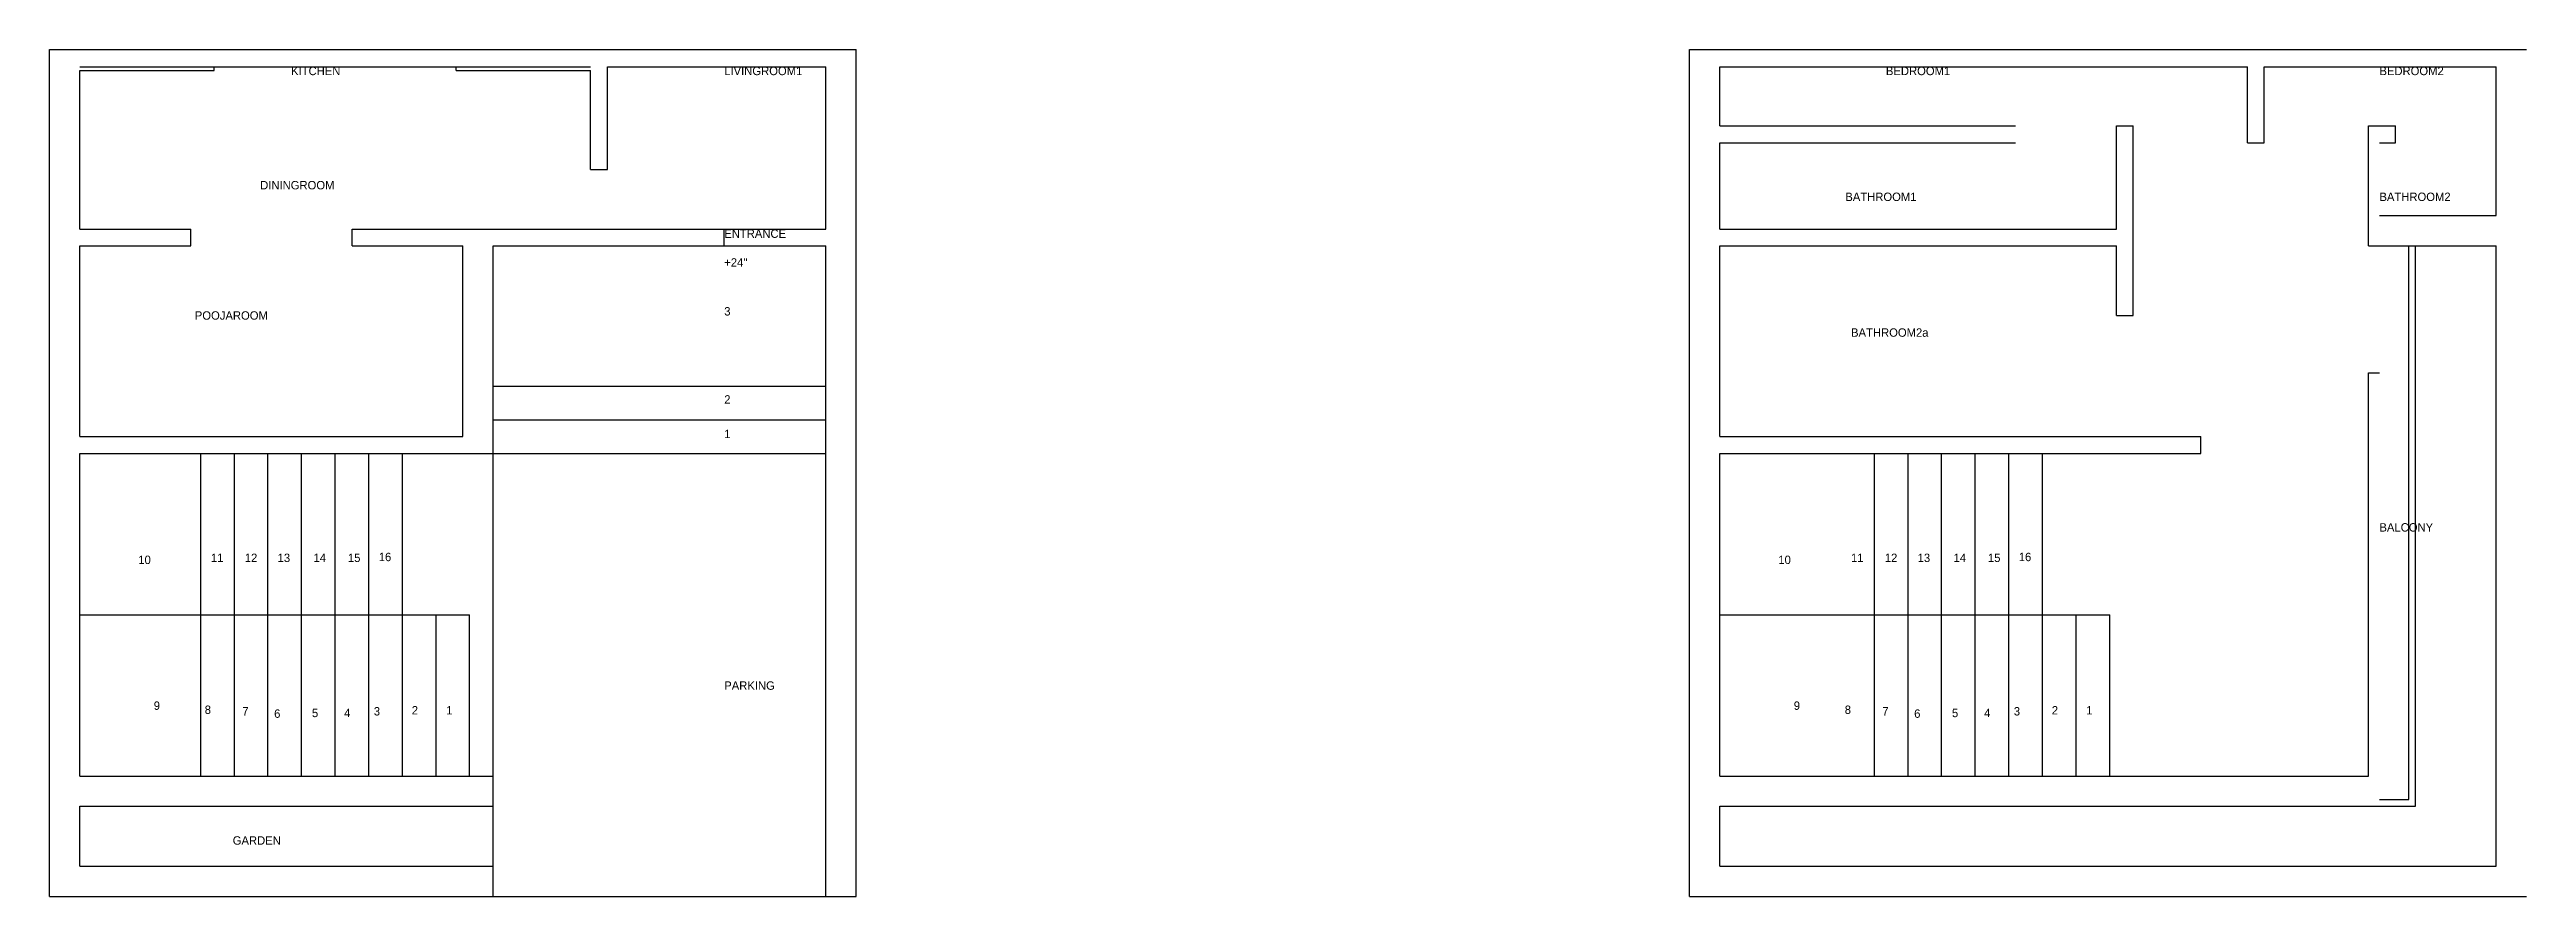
# Model space of a CAD drawing. Header units: metres. Extents: x 850 to 1587, y 0 to 252.
import ezdxf

# ---------------------------------------------------------------- set-up
doc = ezdxf.new("R2010")
doc.units = ezdxf.units.M
for name, color, linetype in [('Balcony', 7, 'Continuous'), ('BathRoom1', 7, 'Continuous'), ('BathRoom2', 7, 'Continuous'), ('BathRoom2a', 7, 'Continuous'), ('BedRoom1', 7, 'Continuous'), ('BedRoom2', 7, 'Continuous'), ('Boundary', 7, 'Continuous'), ('DiningRoom', 7, 'Continuous'), ('Entrance_Staircase', 7, 'Continuous'), ('Garden', 7, 'Continuous'), ('Kitchen', 7, 'Continuous'), ('LivingRoom1', 7, 'Continuous'), ('Parking', 7, 'Continuous'), ('PoojaRoom', 7, 'Continuous'), ('Staircase', 7, 'Continuous')]:
    doc.layers.add(name, color=color, linetype=linetype)

msp = doc.modelspace()

# ---------------------------------------------------------------- linework, layer by layer
at = {"layer": 'Balcony'}
for p, q in [((1539.83, 193.59), (1553.83, 193.59)), ((1551.83, 28.82), (1551.83, 193.59)), ((1553.83, 26.82), (1553.83, 193.59)), ((1539.83, 155.82), (1543.08, 155.82)), ((1543.08, 28.82), (1551.83, 28.82)), ((1543.08, 26.82), (1553.83, 26.82))]:
    msp.add_line(p, q, dxfattribs=at)
at = {"layer": 'BathRoom1'}
for p, q in [((1464.83, 198.59), (1464.83, 229.26)), ((1464.83, 229.26), (1469.83, 229.26)), ((1469.83, 198.59), (1469.83, 229.26)), ((1346.83, 198.59), (1346.83, 224.26)), ((1346.83, 224.26), (1434.83, 224.26)), ((1346.83, 198.59), (1464.83, 198.59))]:
    msp.add_line(p, q, dxfattribs=at)
at = {"layer": 'BathRoom2'}
for p, q in [((858.87, 246.88), (898.87, 246.88)), ((970.87, 246.88), (1010.87, 246.88)), ((1539.83, 193.59), (1539.83, 229.26)), ((1547.83, 224.26), (1547.83, 229.26)), ((1577.83, 202.59), (1577.83, 229.26)), ((1543.08, 224.26), (1547.83, 224.26)), ((1543.08, 202.59), (1577.83, 202.59))]:
    msp.add_line(p, q, dxfattribs=at)
at = {"layer": 'BathRoom2a'}
for p, q in [((1346.83, 136.82), (1346.83, 193.59)), ((1346.83, 193.59), (1464.83, 193.59)), ((1464.83, 172.82), (1464.83, 193.59)), ((1469.83, 172.82), (1469.83, 198.59)), ((1464.83, 172.82), (1469.83, 172.82)), ((1346.83, 136.82), (1489.94, 136.82))]:
    msp.add_line(p, q, dxfattribs=at)
at = {"layer": 'BedRoom1'}
for p, q in [((1346.83, 229.26), (1346.83, 246.88)), ((1346.83, 246.88), (1503.83, 246.88)), ((1503.83, 224.26), (1503.83, 246.88)), ((1346.83, 229.26), (1434.83, 229.26)), ((1503.83, 224.26), (1508.83, 224.26))]:
    msp.add_line(p, q, dxfattribs=at)
at = {"layer": 'BedRoom2'}
for p, q in [((1508.83, 246.88), (1577.83, 246.88)), ((1508.83, 224.26), (1508.83, 246.88)), ((1577.83, 229.26), (1577.83, 246.88)), ((1539.83, 229.26), (1547.83, 229.26))]:
    msp.add_line(p, q, dxfattribs=at)
at = {"layer": 'Boundary'}
for p, q in [((849.87, 0), (849.87, 252)), ((849.87, 252), (1089.87, 252)), ((1089.87, 0), (1089.87, 252)), ((1337.83, 0), (1337.83, 252)), ((1337.83, 252), (1586.83, 252)), ((1553.83, 193.59), (1577.83, 193.59)), ((1577.83, 9), (1577.83, 193.59)), ((1346.83, 9), (1346.83, 26.82)), ((1346.83, 26.82), (1543.08, 26.82)), ((1346.83, 9), (1577.83, 9)), ((849.87, 0), (981.87, 0)), ((1080.87, 0), (1089.87, 0)), ((1337.83, 0), (1586.83, 0))]:
    msp.add_line(p, q, dxfattribs=at)
at = {"layer": 'DiningRoom'}
for p, q in [((858.87, 198.59), (858.87, 245.76)), ((858.87, 245.76), (898.87, 245.76)), ((898.87, 245.76), (898.87, 246.88)), ((970.87, 245.76), (970.87, 246.88)), ((970.87, 245.76), (1010.87, 245.76)), ((1010.87, 216.26), (1010.87, 245.76)), ((1010.87, 216.26), (1015.87, 216.26)), ((858.87, 198.59), (891.87, 198.59)), ((939.87, 198.59), (1050.62, 198.59))]:
    msp.add_line(p, q, dxfattribs=at)
at = {"layer": 'Entrance_Staircase'}
for p, q in [((981.87, 131.82), (981.87, 193.59)), ((981.87, 193.59), (1080.87, 193.59)), ((1050.62, 193.59), (1050.62, 198.59)), ((1050.62, 193.59), (1050.62, 198.59)), ((1080.87, 131.82), (1080.87, 193.59)), ((981.87, 151.82), (1080.87, 151.82)), ((981.87, 141.82), (1080.87, 141.82)), ((981.87, 131.82), (1080.87, 131.82))]:
    msp.add_line(p, q, dxfattribs=at)
at = {"layer": 'Garden'}
for p, q in [((981.87, 0), (981.87, 35.82)), ((858.87, 9), (858.87, 26.82)), ((858.87, 26.82), (981.87, 26.82)), ((858.87, 9), (981.87, 9))]:
    msp.add_line(p, q, dxfattribs=at)
at = {"layer": 'Kitchen'}
msp.add_line((858.87, 246.88), (1010.87, 246.88), dxfattribs=at)
at = {"layer": 'LivingRoom1'}
for p, q in [((1015.87, 216.26), (1015.87, 246.88)), ((1015.87, 246.88), (1080.87, 246.88)), ((1080.87, 198.59), (1080.87, 246.88)), ((1050.62, 198.59), (1080.87, 198.59))]:
    msp.add_line(p, q, dxfattribs=at)
at = {"layer": 'Parking'}
for p, q in [((981.87, 35.82), (981.87, 133.32)), ((1080.87, 0), (1080.87, 131.82)), ((981.87, 0), (1080.87, 0))]:
    msp.add_line(p, q, dxfattribs=at)
at = {"layer": 'PoojaRoom'}
for p, q in [((858.87, 136.82), (858.87, 193.59)), ((858.87, 193.59), (891.87, 193.59)), ((891.87, 193.59), (891.87, 198.59)), ((939.87, 193.59), (939.87, 198.59)), ((939.87, 193.59), (972.87, 193.59)), ((972.87, 136.82), (972.87, 193.59)), ((858.87, 136.82), (972.87, 136.82))]:
    msp.add_line(p, q, dxfattribs=at)
at = {"layer": 'Staircase'}
for p, q in [((1539.83, 35.82), (1539.83, 155.82)), ((1489.94, 131.82), (1489.94, 136.82)), ((858.87, 35.82), (858.87, 131.82)), ((858.87, 131.82), (981.87, 131.82)), ((894.87, 35.82), (894.87, 131.82)), ((904.87, 35.82), (904.87, 131.82)), ((914.87, 35.82), (914.87, 131.82)), ((924.87, 35.82), (924.87, 131.82)), ((934.87, 35.82), (934.87, 131.82)), ((944.87, 35.82), (944.87, 131.82)), ((944.87, 35.82), (944.87, 131.82)), ((954.87, 35.82), (954.87, 131.82)), ((1346.83, 131.82), (1489.94, 131.82)), ((1346.83, 35.82), (1346.83, 131.82)), ((1392.83, 35.82), (1392.83, 131.82)), ((1402.83, 35.82), (1402.83, 131.82)), ((1412.83, 35.82), (1412.83, 131.82)), ((1422.83, 35.82), (1422.83, 131.82)), ((1432.83, 35.82), (1432.83, 131.82)), ((1432.83, 35.82), (1432.83, 131.82)), ((1442.83, 35.82), (1442.83, 131.82)), ((858.87, 83.82), (974.87, 83.82)), ((964.87, 35.82), (964.87, 83.82)), ((974.87, 35.82), (974.87, 83.82)), ((1346.83, 83.82), (1462.83, 83.82)), ((1452.83, 35.82), (1452.83, 83.82)), ((1462.83, 35.82), (1462.83, 83.82)), ((858.87, 35.82), (981.87, 35.82)), ((1346.83, 35.82), (1539.83, 35.82))]:
    msp.add_line(p, q, dxfattribs=at)

# ---------------------------------------------------------------- texts
at = {"layer": 'Balcony', "insert": (1543.08, 111.07), "char_height": 2.5, "attachment_point": 1}
msp.add_mtext('BALCONY', dxfattribs=at)
at = {"layer": 'BathRoom1', "insert": (1384.17, 209.43), "char_height": 2.5, "attachment_point": 1}
msp.add_mtext('BATHROOM1', dxfattribs=at)
at = {"layer": 'BathRoom2', "insert": (1543.08, 209.43), "char_height": 2.5, "attachment_point": 1}
msp.add_mtext('BATHROOM2', dxfattribs=at)
at = {"layer": 'BathRoom2a', "insert": (1385.88, 169.04), "char_height": 2.5, "attachment_point": 1}
msp.add_mtext('BATHROOM2a', dxfattribs=at)
at = {"layer": 'BedRoom1', "insert": (1396.24, 246.88), "char_height": 2.5, "attachment_point": 1}
msp.add_mtext('BEDROOM1', dxfattribs=at)
at = {"layer": 'BedRoom2', "insert": (1543.08, 246.88), "char_height": 2.5, "attachment_point": 1}
msp.add_mtext('BEDROOM2', dxfattribs=at)
at = {"layer": 'DiningRoom', "insert": (912.54, 212.89), "char_height": 2.5, "attachment_point": 1}
msp.add_mtext('DININGROOM', dxfattribs=at)
at = {"layer": 'Entrance_Staircase', "char_height": 2.5, "attachment_point": 1}
for s, insert in [('ENTRANCE', (1050.62, 198.47)), ("+24''", (1050.62, 189.9)), ('3', (1050.62, 175.36)), ('2', (1050.62, 149.14)), ('1', (1050.62, 138.88))]:
    msp.add_mtext(s, dxfattribs=dict(at, insert=insert))
at = {"layer": 'Garden', "insert": (904.38, 17.91), "char_height": 2.5, "attachment_point": 1}
msp.add_mtext('GARDEN', dxfattribs=at)
at = {"layer": 'Kitchen', "insert": (921.74, 246.88), "char_height": 2.5, "attachment_point": 1}
msp.add_mtext('KITCHEN ', dxfattribs=at)
at = {"layer": 'LivingRoom1', "insert": (1050.62, 246.88), "char_height": 2.5, "attachment_point": 1}
msp.add_mtext('LIVINGROOM1', dxfattribs=at)
at = {"layer": 'Parking', "insert": (1050.62, 64), "char_height": 2.5, "attachment_point": 1}
msp.add_mtext('PARKING', dxfattribs=at)
at = {"layer": 'PoojaRoom', "insert": (893.1, 174.12), "char_height": 2.5, "attachment_point": 1}
msp.add_mtext('POOJAROOM ', dxfattribs=at)
at = {"layer": 'Staircase', "char_height": 2.5, "attachment_point": 1}
for s, insert in [('10', (876.29, 101.42)), ('11', (897.9, 102.01)), ('12', (907.97, 102.01)), ('13', (917.74, 102.01)), ('14', (928.42, 102.01)), ('15', (938.65, 102.01)), ('16', (947.83, 102.27)), ('10', (1364.24, 101.42)), ('11', (1385.86, 102.01)), ('12', (1395.92, 102.01)), ('13', (1405.69, 102.01)), ('14', (1416.38, 102.01)), ('15', (1426.6, 102.01)), ('16', (1435.78, 102.27)), ('9', (880.88, 58.03)), ('8', (896.05, 56.81)), ('7', (907.22, 56.34)), ('6', (916.7, 55.66)), ('5', (927.95, 55.86)), ('4', (937.53, 55.86)), ('3', (946.35, 56.35)), ('2', (957.64, 56.65)), ('1', (967.9, 56.65)), ('9', (1368.83, 58.03)), ('8', (1384, 56.81)), ('7', (1395.17, 56.34)), ('6', (1404.65, 55.66)), ('5', (1415.9, 55.86)), ('4', (1425.48, 55.86)), ('3', (1434.3, 56.35)), ('2', (1445.6, 56.65)), ('1', (1455.85, 56.65))]:
    msp.add_mtext(s, dxfattribs=dict(at, insert=insert))

doc.saveas('drawing.dxf')
